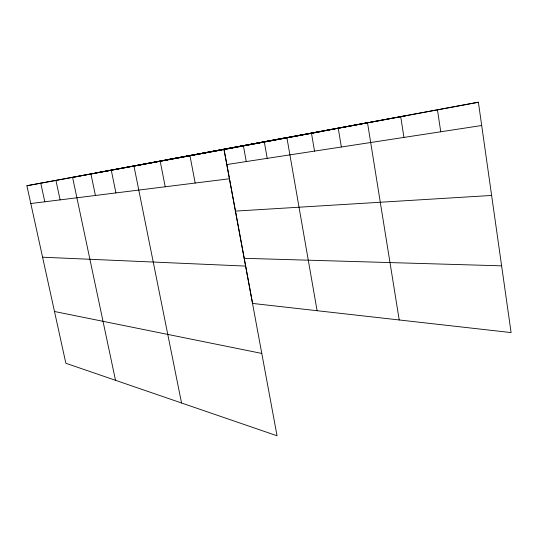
<?xml version="1.0" encoding="UTF-8"?>
<svg xmlns="http://www.w3.org/2000/svg" width="538" height="538" viewBox="0 0 538 538"><rect width="100%" height="100%" fill="white"/><g stroke="black" fill="none" stroke-linecap="round" stroke-linejoin="round"><path stroke-width="0.81" d="M26.9 185.731L224.01 149.584L277.05 435.773L65.851 363.258L26.9 185.731L478.39 102.227L511.1 332.578L252.591 303.439L223.99 149.113M224.01 149.584L478.39 102.227M165.327 160.015L407.091 115.502M98.649 172.402L321.65 131.406M226.848 164.534L481.698 125.509M30.807 203.532L229.417 178.771M235.476 211.098L491.631 195.449M244.232 258.321L501.624 265.833M42.583 257.204L245.604 266.088M54.493 311.502L261.791 353.432M40.774 183.189L44.809 201.79M55.939 180.405L60.115 199.88M115.502 380.305L72.583 177.352L286.875 137.526L317.104 310.715M90.942 173.982L95.421 195.476M111.292 170.257L115.932 192.92M181.548 402.982L133.969 166.094L367.494 122.664L399.223 319.969M160.216 161.286L165.22 186.773M189.981 155.825L195.18 183.041M243.358 145.549L246.269 161.561M264.252 141.696L267.225 158.354M311.441 133L314.528 151.111M338.207 128.064L341.348 147.002M400.702 116.551L403.937 137.419M437.461 109.772L440.743 131.783"/></g></svg>
